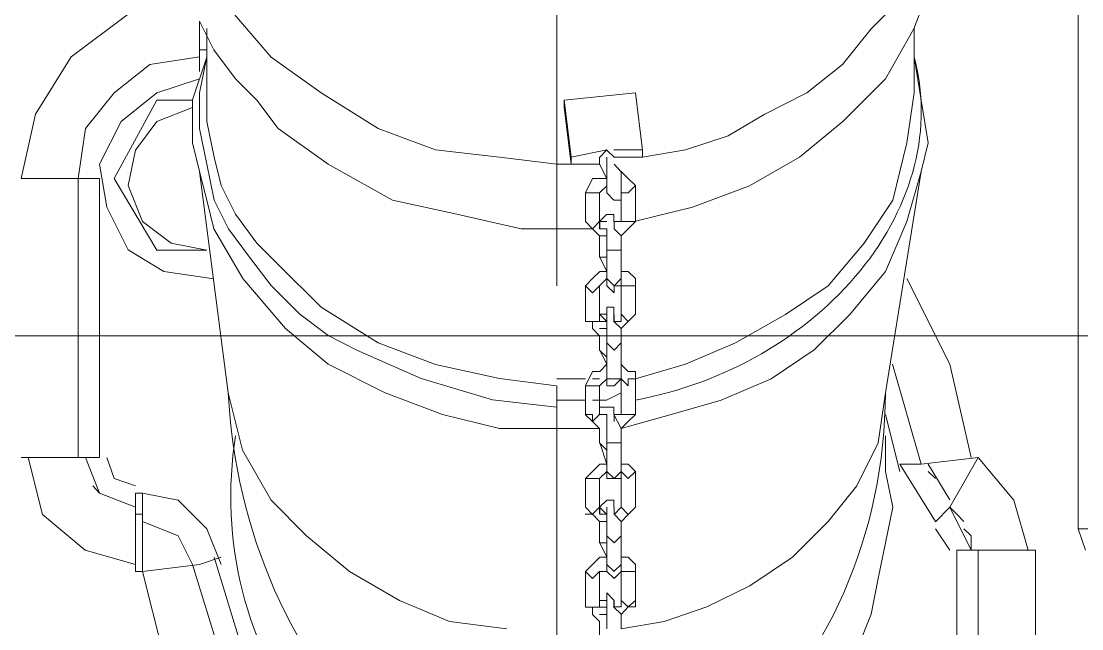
# Model space of a CAD drawing. Header units: inches. Extents: x 23291 to 181956, y 9161 to 51408.
# Drawn here: x 113809.8 to 113913.5, y 36655.4 to 36714.8 of the extents above; entities that cross this region are included whole.
import ezdxf

# ---------------------------------------------------------------- set-up
doc = ezdxf.new("R2010")
doc.units = ezdxf.units.IN
doc.header["$MEASUREMENT"] = 0
doc.layers.add('1', color=3, linetype='Continuous')
doc.layers.add('Dim', color=6, linetype='Continuous', lineweight=13)

# ---------------------------------------------------------------- blocks, each defined once
blk = doc.blocks.new('5')
at = {"layer": '1', "lineweight": 9}
for p, q in [((226.032434, -21.866004), (226.032434, -22.043816)), ((226.019752, -21.994282), (226.017835, -21.999362)), ((226.016555, -21.996816), (226.01403, -21.999366)), ((225.960681, -22.001875), (225.956867, -21.997448)), ((225.947961, -21.998072), (225.942894, -22.001866)), ((225.955592, -22.001242), (225.95432, -21.998692)), ((225.95432, -21.998702), (225.95432, -22.001253)), ((225.95496, -22.005062), (225.95496, -21.999349)), ((226.01403, -21.999366), (226.011487, -22.002528)), ((226.017835, -21.999362), (226.015292, -22.00381)), ((226.017841, -22.005062), (226.017841, -21.999349)), ((225.95496, -22.001244), (225.954315, -22.001244)), ((225.95432, -22.001253), (225.95432, -22.00315)), ((225.95496, -22.001877), (225.95496, -22.001244)), ((225.957508, -22.003814), (225.955592, -22.001242)), ((226.017837, -22.001873), (226.017837, -22.00124)), ((225.942894, -22.001866), (225.939725, -22.006968)), ((225.949879, -22.002526), (225.94671, -22.005056)), ((225.95432, -22.001873), (225.949879, -22.002526)), ((225.953688, -22.005692), (225.95496, -22.001877)), ((225.95496, -22.001873), (225.954315, -22.005056)), ((225.965122, -22.005058), (225.960681, -22.001875)), ((226.018464, -22.005709), (226.017837, -22.001873)), ((226.011487, -22.002528), (226.0083, -22.005058)), ((225.95432, -22.003808), (225.950506, -22.005073)), ((225.959406, -22.005711), (225.957508, -22.003814)), ((226.015292, -22.00381), (226.011497, -22.007604)), ((225.94671, -22.005056), (225.944167, -22.008239)), ((225.950506, -22.005073), (225.947337, -22.007602)), ((225.954315, -22.005056), (225.954315, -22.008239)), ((225.95496, -22.005062), (225.95496, -22.005062)), ((225.95496, -22.007613), (225.95496, -22.005062)), ((225.970189, -22.008241), (225.965122, -22.005058)), ((225.986719, -22.005701), (225.993076, -22.005068)), ((225.993072, -22.005062), (225.993699, -22.010142)), ((226.0083, -22.005058), (226.004504, -22.006976)), ((226.017837, -22.005064), (226.017192, -22.009512)), ((226.017841, -22.005062), (226.017841, -22.005062)), ((225.946708, -22.012681), (225.950504, -22.005703)), ((225.950506, -22.005701), (225.953694, -22.005701)), ((225.953688, -22.009508), (225.953688, -22.005692)), ((225.961304, -22.008241), (225.959406, -22.005711)), ((225.986719, -22.00635), (225.986719, -22.005697)), ((225.987349, -22.010775), (225.986723, -22.005695)), ((226.019108, -22.009504), (226.018464, -22.005709)), ((225.939725, -22.006968), (225.938453, -22.012681)), ((225.953692, -22.00635), (225.950504, -22.007615)), ((225.986723, -22.006344), (225.987349, -22.011403)), ((226.004504, -22.006976), (226.001316, -22.008873)), ((225.947337, -22.007602), (225.94542, -22.011397)), ((225.950504, -22.007615), (225.948606, -22.010145)), ((225.955604, -22.010775), (225.95496, -22.007613)), ((226.011497, -22.007604), (226.007664, -22.010766)), ((225.944167, -22.008239), (225.943522, -22.012687)), ((225.954315, -22.008239), (225.95496, -22.011401)), ((225.965744, -22.011403), (225.961304, -22.008241)), ((225.975293, -22.010138), (225.970189, -22.008241)), ((226.001316, -22.008873), (225.99752, -22.010138)), ((225.953692, -22.00951), (225.954318, -22.012061)), ((226.017192, -22.009512), (226.015939, -22.014593)), ((226.018464, -22.012054), (226.019108, -22.009504)), ((225.948606, -22.010145), (225.947961, -22.013307)), ((225.956231, -22.013305), (225.955604, -22.010775)), ((225.980987, -22.010771), (225.975293, -22.010138)), ((225.986072, -22.011403), (225.980987, -22.010771)), ((225.990517, -22.010138), (225.987347, -22.010771)), ((225.987349, -22.011403), (225.987349, -22.010771)), ((225.989886, -22.010775), (225.989886, -22.010775)), ((225.989886, -22.010775), (225.989886, -22.011407)), ((225.98989, -22.010771), (225.990517, -22.010138)), ((225.990517, -22.010138), (225.990517, -22.010138)), ((225.990517, -22.010138), (225.990517, -22.010138)), ((225.990517, -22.010775), (225.990517, -22.010775)), ((225.990517, -22.010775), (225.990517, -22.010775)), ((225.990517, -22.011395), (225.990517, -22.010783)), ((225.991163, -22.010775), (225.990518, -22.010142)), ((225.993701, -22.010138), (225.991158, -22.010138)), ((225.993701, -22.010775), (225.991158, -22.010775)), ((225.991163, -22.010775), (225.991163, -22.010775)), ((225.991163, -22.010775), (225.991163, -22.010775)), ((225.993701, -22.010138), (225.993701, -22.010138)), ((225.993701, -22.010142), (225.993701, -22.010775)), ((225.99752, -22.010138), (225.993706, -22.010771)), ((226.007664, -22.010766), (226.003223, -22.013317)), ((225.94542, -22.011397), (225.946065, -22.015233)), ((225.95496, -22.011401), (225.955604, -22.014605)), ((225.971475, -22.014586), (225.965744, -22.011403)), ((225.987344, -22.011403), (225.986072, -22.011403)), ((225.989886, -22.011403), (225.987344, -22.011403)), ((225.989886, -22.011407), (225.990513, -22.012672)), ((225.990517, -22.012069), (225.990517, -22.011395)), ((225.990517, -22.011403), (225.990517, -22.011403)), ((225.991163, -22.011403), (225.991163, -22.011403)), ((225.991794, -22.012069), (225.991167, -22.011395)), ((225.943524, -22.012681), (225.938457, -22.012681)), ((225.945422, -22.012681), (225.943524, -22.012681)), ((225.943524, -22.012681), (225.943524, -22.037471)), ((225.945422, -22.037471), (225.945422, -22.012681)), ((225.950506, -22.01903), (225.94671, -22.012685)), ((225.956863, -22.031731), (225.95432, -22.012063)), ((225.95432, -22.012063), (225.954965, -22.014593)), ((225.95432, -22.012063), (225.95432, -22.012063)), ((225.988619, -22.013945), (225.989264, -22.012681)), ((225.989264, -22.012681), (225.990517, -22.012681)), ((225.990517, -22.013313), (225.990517, -22.012069)), ((225.990517, -22.012681), (225.990517, -22.012681)), ((225.991794, -22.012063), (225.99242, -22.012674)), ((225.991794, -22.013313), (225.991794, -22.012069)), ((225.99242, -22.012674), (225.993065, -22.013307)), ((226.015294, -22.031722), (226.018464, -22.012054)), ((226.017185, -22.01649), (226.018475, -22.012063)), ((225.947961, -22.013307), (225.949251, -22.01649)), ((225.957502, -22.015855), (225.956231, -22.013305)), ((225.989886, -22.013945), (225.990513, -22.013313)), ((225.990517, -22.013309), (225.990517, -22.013941)), ((225.990517, -22.013309), (225.990517, -22.013309)), ((225.990517, -22.013945), (225.990517, -22.013313)), ((225.991794, -22.013309), (225.991794, -22.013309)), ((225.991794, -22.013309), (225.991794, -22.016492)), ((225.991794, -22.013309), (225.991794, -22.013309)), ((225.991794, -22.013945), (225.991794, -22.013313)), ((225.991797, -22.013945), (225.991797, -22.013313)), ((225.992427, -22.013941), (225.993072, -22.013309)), ((225.993072, -22.013309), (225.993072, -22.013309)), ((225.993072, -22.013309), (225.993072, -22.016492)), ((225.993072, -22.013309), (225.993072, -22.013309)), ((226.003223, -22.013317), (225.998156, -22.015235)), ((225.954965, -22.014593), (225.955592, -22.017143)), ((225.955604, -22.014605), (225.956876, -22.017135)), ((225.977187, -22.015851), (225.971475, -22.014586)), ((225.988619, -22.016488), (225.988619, -22.013937)), ((225.988619, -22.013945), (225.988619, -22.013945)), ((225.989264, -22.013945), (225.988619, -22.013945)), ((225.989256, -22.013945), (225.989256, -22.013945)), ((225.989256, -22.013945), (225.989883, -22.013945)), ((225.989886, -22.016488), (225.989886, -22.013937)), ((225.990517, -22.013941), (225.991161, -22.014595)), ((225.990517, -22.013945), (225.990517, -22.013945)), ((225.991163, -22.013945), (225.991163, -22.013945)), ((225.991163, -22.014595), (225.99179, -22.014595)), ((225.99179, -22.014595), (225.99179, -22.013941)), ((225.992424, -22.013945), (225.991797, -22.013945)), ((225.992424, -22.013945), (225.992424, -22.013945)), ((226.015939, -22.014593), (226.013396, -22.018408)), ((225.946065, -22.015233), (225.947963, -22.019028)), ((225.998156, -22.015235), (225.99307, -22.016479)), ((225.949251, -22.01649), (225.951775, -22.018408)), ((225.9594, -22.018406), (225.957502, -22.015855)), ((225.982918, -22.017137), (225.977187, -22.015851)), ((225.988619, -22.016488), (225.988619, -22.016488)), ((225.989264, -22.017141), (225.988619, -22.016488)), ((225.989883, -22.016483), (225.989256, -22.017137)), ((225.989256, -22.016488), (225.989256, -22.016488)), ((225.989256, -22.016488), (225.989256, -22.016488)), ((225.990513, -22.015855), (225.989886, -22.016488)), ((225.989886, -22.017137), (225.989886, -22.016483)), ((225.989886, -22.016488), (225.989886, -22.016488)), ((225.989886, -22.016488), (225.989886, -22.016488)), ((225.989886, -22.016488), (225.990513, -22.016488)), ((225.98989, -22.017137), (225.98989, -22.016483)), ((225.990517, -22.015862), (225.990517, -22.015862)), ((225.990517, -22.015862), (225.991161, -22.015862)), ((225.990517, -22.016488), (225.990517, -22.016488)), ((225.990517, -22.016488), (225.990517, -22.016488)), ((225.991161, -22.015862), (225.991161, -22.016494)), ((225.991163, -22.017137), (225.991163, -22.016483)), ((225.991163, -22.016488), (225.991163, -22.016488)), ((225.991794, -22.016488), (225.991167, -22.016488)), ((225.991794, -22.016488), (225.991794, -22.016488)), ((225.991794, -22.016488), (225.991794, -22.016488)), ((225.991801, -22.016488), (225.992427, -22.016488)), ((225.992424, -22.016488), (225.992424, -22.016488)), ((225.992427, -22.016488), (225.993072, -22.016488)), ((225.993072, -22.016488), (225.992427, -22.017141)), ((225.993072, -22.016488), (225.993072, -22.016488)), ((225.993072, -22.016488), (225.993072, -22.016488)), ((226.015287, -22.020938), (226.017185, -22.01649)), ((225.955592, -22.017143), (225.958153, -22.02157)), ((225.956876, -22.017135), (225.958755, -22.019664)), ((225.988611, -22.017137), (225.982918, -22.017137)), ((225.989256, -22.017137), (225.988611, -22.017137)), ((225.989256, -22.017137), (225.989256, -22.017137)), ((225.989256, -22.017137), (225.989256, -22.017137)), ((225.989256, -22.017137), (225.989256, -22.017137)), ((225.98926, -22.017133), (225.989886, -22.017765)), ((225.989886, -22.017137), (225.989886, -22.017137)), ((225.990517, -22.017137), (225.98989, -22.017137)), ((225.990517, -22.017769), (225.990517, -22.017137)), ((225.991163, -22.017137), (225.991163, -22.017137)), ((225.99179, -22.017769), (225.991163, -22.017137)), ((225.992427, -22.017141), (225.991801, -22.017774)), ((225.951775, -22.018408), (225.954963, -22.01904)), ((225.961298, -22.020303), (225.9594, -22.018406)), ((225.989886, -22.017765), (225.990513, -22.017765)), ((225.989886, -22.019669), (225.989886, -22.017771)), ((225.990517, -22.019034), (225.990517, -22.017769)), ((225.99179, -22.019034), (225.99179, -22.017769)), ((226.013396, -22.018408), (226.010209, -22.022202)), ((225.947963, -22.019028), (225.951151, -22.020925)), ((225.95496, -22.01903), (225.9505, -22.01903)), ((225.990517, -22.01903), (225.990517, -22.021581)), ((225.991163, -22.01903), (225.990518, -22.01903)), ((225.991167, -22.01903), (225.991794, -22.01903)), ((225.991794, -22.01903), (225.991794, -22.021581)), ((225.958755, -22.019664), (225.96069, -22.022194)), ((225.965112, -22.024119), (225.961298, -22.020303)), ((225.990513, -22.019669), (225.989886, -22.019669)), ((225.990517, -22.020936), (225.98989, -22.019671)), ((225.951151, -22.020925), (225.955592, -22.021579)), ((225.989264, -22.021568), (225.98989, -22.020936)), ((225.98989, -22.020936), (225.990517, -22.020936)), ((225.991794, -22.020936), (225.99242, -22.020936)), ((225.99242, -22.020936), (225.993065, -22.021568)), ((226.012118, -22.024753), (226.015287, -22.020938)), ((225.958153, -22.02157), (225.961967, -22.026018)), ((225.96069, -22.022194), (225.963214, -22.024745)), ((225.988619, -22.0222), (225.989264, -22.021568)), ((225.988619, -22.025381), (225.988619, -22.022198)), ((225.988619, -22.0222), (225.988619, -22.0222)), ((225.989264, -22.022833), (225.988619, -22.0222)), ((225.989256, -22.022839), (225.989883, -22.022207)), ((225.989886, -22.0222), (225.990513, -22.021568)), ((225.989886, -22.025381), (225.989886, -22.022198)), ((225.990517, -22.021574), (225.990517, -22.021574)), ((225.990517, -22.021574), (225.990517, -22.021574)), ((225.990517, -22.021574), (225.990517, -22.022207)), ((225.990517, -22.021574), (225.990517, -22.021574)), ((225.991163, -22.0222), (225.990518, -22.021568)), ((225.991163, -22.022839), (225.990518, -22.022207)), ((225.991163, -22.021574), (225.991163, -22.021574)), ((225.991794, -22.021574), (225.991167, -22.022207)), ((225.991167, -22.022833), (225.991167, -22.0222)), ((225.991167, -22.0222), (225.991794, -22.0222)), ((225.991794, -22.022207), (225.991794, -22.021574)), ((225.991794, -22.021574), (225.991794, -22.022207)), ((225.991794, -22.0222), (225.991794, -22.0222)), ((225.991794, -22.0222), (225.991794, -22.024751)), ((225.991794, -22.0222), (225.991794, -22.0222)), ((225.991794, -22.0222), (225.991794, -22.0222)), ((225.991794, -22.0222), (225.991794, -22.0222)), ((225.992424, -22.0222), (225.991797, -22.0222)), ((225.992424, -22.0222), (225.992424, -22.0222)), ((225.992427, -22.0222), (225.993072, -22.0222)), ((225.993072, -22.021574), (225.993072, -22.022207)), ((225.993072, -22.021574), (225.993072, -22.021574)), ((225.993072, -22.0222), (225.993072, -22.024751)), ((226.010209, -22.022202), (226.006413, -22.024753)), ((226.021008, -22.029182), (226.017194, -22.021572)), ((225.989256, -22.022839), (225.989256, -22.022839)), ((225.970198, -22.027281), (225.965112, -22.024119)), ((225.990513, -22.024743), (225.990513, -22.02411)), ((225.990513, -22.02411), (225.991158, -22.02411)), ((225.991158, -22.02411), (225.991158, -22.024743)), ((225.963214, -22.024745), (225.965739, -22.026642)), ((225.989886, -22.024743), (225.989886, -22.024743)), ((225.989886, -22.024743), (225.989886, -22.024743)), ((225.990513, -22.025375), (225.989886, -22.024743)), ((225.989886, -22.024743), (225.990513, -22.024743)), ((225.989886, -22.024749), (225.989886, -22.025381)), ((225.990517, -22.024743), (225.990517, -22.024743)), ((225.990517, -22.024743), (225.990517, -22.025375)), ((225.991158, -22.024743), (225.991158, -22.025375)), ((225.991163, -22.025381), (225.991163, -22.024749)), ((225.991794, -22.024743), (225.991794, -22.024743)), ((225.991794, -22.024743), (225.991794, -22.025375)), ((225.991801, -22.024743), (225.992427, -22.025375)), ((225.992427, -22.025375), (225.993072, -22.024743)), ((225.993072, -22.024743), (225.992427, -22.025375)), ((225.993072, -22.024743), (225.993072, -22.024743)), ((226.006413, -22.024753), (226.001954, -22.027283)), ((226.008948, -22.027915), (226.012118, -22.024753)), ((225.961967, -22.026018), (225.965744, -22.02918)), ((225.98926, -22.025383), (225.988615, -22.025383)), ((225.988619, -22.025381), (225.988619, -22.025381)), ((225.989264, -22.025381), (225.988619, -22.025381)), ((225.989256, -22.025381), (225.989256, -22.025381)), ((225.989256, -22.025381), (225.989256, -22.025381)), ((225.989256, -22.025381), (225.989256, -22.025381)), ((225.989256, -22.025381), (225.989256, -22.025381)), ((225.989256, -22.025381), (225.989883, -22.025381)), ((225.98926, -22.026016), (225.98926, -22.025383)), ((225.989886, -22.026648), (225.98926, -22.026016)), ((225.989886, -22.025381), (225.989886, -22.025381)), ((225.989886, -22.02601), (225.990513, -22.02601)), ((225.990517, -22.025381), (225.98989, -22.025381)), ((225.990517, -22.025375), (225.990517, -22.02664)), ((225.990517, -22.025381), (225.990517, -22.025381)), ((225.991158, -22.025375), (225.991803, -22.026007)), ((225.991163, -22.025381), (225.991163, -22.025381)), ((225.991794, -22.025375), (225.991167, -22.025375)), ((225.992427, -22.025375), (225.991801, -22.026007)), ((225.991803, -22.026007), (225.991803, -22.027293)), ((225.965739, -22.026642), (225.9683, -22.027928)), ((225.989886, -22.027924), (225.989886, -22.026638)), ((225.990517, -22.02664), (225.990517, -22.027293)), ((225.9683, -22.027928), (225.974012, -22.030458)), ((225.975284, -22.029199), (225.970198, -22.027281)), ((225.990513, -22.028556), (225.989886, -22.027924)), ((225.990517, -22.029191), (225.98989, -22.027926)), ((225.990517, -22.027285), (225.990517, -22.030468)), ((225.991163, -22.027924), (225.990518, -22.027291)), ((225.991167, -22.027917), (225.991794, -22.027285)), ((225.991794, -22.027285), (225.991794, -22.030468)), ((226.001954, -22.027283), (225.997513, -22.02918)), ((226.005134, -22.030466), (226.008948, -22.027915)), ((225.965744, -22.02918), (225.97083, -22.031731)), ((225.980996, -22.030464), (225.975284, -22.029199)), ((225.988619, -22.031105), (225.989264, -22.029819)), ((225.989264, -22.029819), (225.98989, -22.029819)), ((225.98989, -22.029819), (225.990517, -22.029186)), ((225.990517, -22.029819), (225.990517, -22.029819)), ((225.990517, -22.029819), (225.990517, -22.030472)), ((225.991794, -22.029191), (225.99242, -22.029823)), ((225.991794, -22.029819), (225.991794, -22.029819)), ((225.99242, -22.029823), (225.993065, -22.029823)), ((225.993065, -22.029823), (225.993065, -22.030476)), ((225.997513, -22.02918), (225.993072, -22.030466)), ((226.018471, -22.038063), (226.015928, -22.029188)), ((226.022925, -22.037467), (226.021008, -22.029182)), ((225.974012, -22.030458), (225.980369, -22.032355)), ((225.986063, -22.031096), (225.980996, -22.030464)), ((225.986072, -22.030466), (225.988615, -22.030466)), ((225.989256, -22.030466), (225.989883, -22.030466)), ((225.989886, -22.031105), (225.990513, -22.030472)), ((225.990517, -22.030466), (225.990517, -22.030466)), ((225.990517, -22.030466), (225.990517, -22.030466)), ((225.991163, -22.030466), (225.990518, -22.030466)), ((225.990518, -22.031105), (225.990518, -22.030472)), ((225.991163, -22.030466), (225.991163, -22.030466)), ((225.991167, -22.031098), (225.991794, -22.030466)), ((225.991794, -22.030466), (225.991167, -22.030466)), ((225.991794, -22.030466), (225.991794, -22.030466)), ((225.991794, -22.030466), (225.991794, -22.033649)), ((225.991794, -22.030466), (225.991794, -22.030466)), ((225.991794, -22.030466), (225.991794, -22.030466)), ((225.991794, -22.030466), (225.991794, -22.030466)), ((225.991794, -22.030466), (225.991794, -22.030466)), ((225.991794, -22.030466), (225.991794, -22.030466)), ((225.991794, -22.030466), (225.991794, -22.030466)), ((225.991794, -22.030466), (225.991794, -22.030466)), ((225.992427, -22.031098), (225.991801, -22.030466)), ((225.993072, -22.030466), (225.992427, -22.030466)), ((225.992427, -22.030466), (225.992427, -22.031098)), ((225.993072, -22.030466), (225.993072, -22.030466)), ((225.993072, -22.030466), (225.993072, -22.033649)), ((226.000693, -22.032363), (226.005134, -22.030466)), ((225.958138, -22.036811), (225.956867, -22.031731)), ((225.97083, -22.031731), (225.975916, -22.033649)), ((225.986072, -22.031105), (225.986072, -22.034899)), ((225.988619, -22.033647), (225.988619, -22.031096)), ((225.988619, -22.031105), (225.988619, -22.031105)), ((225.989264, -22.031105), (225.988619, -22.031105)), ((225.989256, -22.031105), (225.989256, -22.031105)), ((225.989256, -22.031105), (225.989883, -22.031105)), ((225.989886, -22.033647), (225.989886, -22.031096)), ((225.990509, -22.032361), (225.991799, -22.031729)), ((225.991163, -22.031105), (225.990518, -22.031105)), ((225.991163, -22.031105), (225.991163, -22.031105)), ((226.014649, -22.03617), (226.015294, -22.031722)), ((225.980369, -22.032355), (225.986063, -22.033008)), ((225.986072, -22.032361), (225.988615, -22.032361)), ((225.989256, -22.032361), (225.990509, -22.032361)), ((225.996253, -22.033649), (226.000693, -22.032363)), ((225.989256, -22.034275), (225.988611, -22.033643)), ((225.989883, -22.033643), (225.989256, -22.034275)), ((225.989886, -22.032993), (225.989886, -22.033647)), ((225.989886, -22.032998), (225.989886, -22.032998)), ((225.989886, -22.032998), (225.990513, -22.032998)), ((225.990517, -22.032998), (225.990517, -22.032998)), ((225.990517, -22.032998), (225.991161, -22.032998)), ((225.991161, -22.032998), (225.991161, -22.033651)), ((225.991163, -22.034275), (225.991163, -22.033643)), ((225.975916, -22.033649), (225.980983, -22.034893)), ((225.988619, -22.033647), (225.988619, -22.033647)), ((225.989264, -22.033647), (225.988619, -22.033647)), ((225.989256, -22.033647), (225.989256, -22.033647)), ((225.989256, -22.033647), (225.989256, -22.033647)), ((225.989256, -22.034275), (225.989256, -22.034275)), ((225.989256, -22.034275), (225.989256, -22.034275)), ((225.989886, -22.034893), (225.98926, -22.034281)), ((225.989264, -22.034279), (225.989264, -22.033647)), ((225.989886, -22.033647), (225.989886, -22.033647)), ((225.989886, -22.033647), (225.989886, -22.033647)), ((225.989886, -22.033647), (225.990513, -22.033647)), ((225.990517, -22.033647), (225.98989, -22.033647)), ((225.990517, -22.033647), (225.990517, -22.033647)), ((225.990517, -22.033647), (225.990517, -22.033647)), ((225.990517, -22.034891), (225.990517, -22.033647)), ((225.990517, -22.033647), (225.990517, -22.033647)), ((225.991161, -22.033651), (225.991788, -22.034895)), ((225.991163, -22.033647), (225.991163, -22.033647)), ((225.991794, -22.033647), (225.991167, -22.033647)), ((225.991794, -22.033647), (225.991794, -22.033647)), ((225.991794, -22.033647), (225.991794, -22.033647)), ((225.991794, -22.034893), (225.996253, -22.033649)), ((225.991801, -22.033647), (225.992427, -22.033647)), ((225.992427, -22.034279), (225.991801, -22.034891)), ((225.992427, -22.033647), (225.993072, -22.033647)), ((225.993072, -22.033647), (225.992427, -22.034279)), ((225.993072, -22.033647), (225.993072, -22.033647)), ((226.016564, -22.03871), (226.015292, -22.033651)), ((225.980983, -22.034893), (225.986072, -22.034893)), ((225.986072, -22.034893), (225.989886, -22.034893)), ((225.986072, -22.034899), (225.986072, -22.053344)), ((225.989886, -22.036168), (225.989886, -22.034882)), ((225.989886, -22.034893), (225.989886, -22.034893)), ((225.990517, -22.036177), (225.990517, -22.034891)), ((225.991788, -22.034895), (225.991788, -22.03616)), ((226.015294, -22.035532), (226.015294, -22.038715)), ((225.990513, -22.036822), (225.989886, -22.036168)), ((225.990517, -22.038063), (225.98989, -22.036166)), ((225.990517, -22.036168), (225.990517, -22.038719)), ((225.991163, -22.036168), (225.990518, -22.036168)), ((225.991167, -22.036168), (225.991794, -22.036168)), ((225.991794, -22.036168), (225.991794, -22.038719)), ((226.012751, -22.039986), (226.014649, -22.03617)), ((225.960681, -22.041259), (225.958138, -22.036811)), ((225.943524, -22.037467), (225.938457, -22.037467)), ((225.939071, -22.037467), (225.94036, -22.042526)), ((225.945422, -22.037467), (225.943524, -22.037467)), ((225.944164, -22.037467), (225.945417, -22.040629)), ((225.946062, -22.037467), (225.946706, -22.039343)), ((225.989264, -22.038717), (225.98989, -22.038063)), ((225.98989, -22.038063), (225.990517, -22.038063)), ((225.990517, -22.038063), (225.990517, -22.038063)), ((225.991794, -22.038063), (225.99242, -22.038063)), ((225.99242, -22.038063), (225.993065, -22.038717)), ((226.016564, -22.038063), (226.019752, -22.043165)), ((226.018469, -22.038057), (226.016571, -22.038057)), ((226.023536, -22.037467), (226.018469, -22.038057)), ((226.019101, -22.038063), (226.021017, -22.041246)), ((226.021012, -22.041894), (226.023536, -22.037467)), ((226.026719, -22.041263), (226.023531, -22.037469)), ((225.988619, -22.039349), (225.989264, -22.038717)), ((225.989886, -22.039349), (225.990513, -22.038717)), ((225.990517, -22.03871), (225.990517, -22.03871)), ((225.990517, -22.03871), (225.990517, -22.03871)), ((225.990517, -22.03871), (225.990517, -22.03871)), ((225.990518, -22.038717), (225.991163, -22.039349)), ((225.990518, -22.039349), (225.990518, -22.038717)), ((225.991163, -22.03871), (225.991163, -22.03871)), ((225.991794, -22.03871), (225.991167, -22.039343)), ((225.991794, -22.03871), (225.991794, -22.03871)), ((225.991794, -22.039343), (225.991794, -22.03871)), ((225.991794, -22.03871), (225.991794, -22.041894)), ((225.991794, -22.03871), (225.991794, -22.03871)), ((225.991794, -22.03871), (225.991794, -22.03871)), ((225.991794, -22.03871), (225.991794, -22.03871)), ((225.991794, -22.03871), (225.991794, -22.03871)), ((225.992424, -22.039349), (225.991797, -22.038717)), ((225.992427, -22.039343), (225.993072, -22.03871)), ((225.993072, -22.03871), (225.993072, -22.03871)), ((225.993072, -22.03871), (225.993072, -22.041894)), ((225.993072, -22.03871), (225.993072, -22.03871)), ((226.015294, -22.038715), (226.015939, -22.041898)), ((226.019101, -22.03871), (226.019746, -22.039343)), ((225.94481, -22.039988), (225.945418, -22.040641)), ((225.946706, -22.039343), (225.948604, -22.039996)), ((225.988619, -22.041891), (225.988619, -22.039341)), ((225.988619, -22.039349), (225.988619, -22.039349)), ((225.989264, -22.039349), (225.988619, -22.039349)), ((225.989256, -22.039349), (225.989256, -22.039349)), ((225.989256, -22.039349), (225.989883, -22.039349)), ((225.989886, -22.041891), (225.989886, -22.039341)), ((225.991163, -22.039349), (225.990518, -22.039349)), ((225.991163, -22.039349), (225.991163, -22.039349)), ((225.991167, -22.039343), (225.991794, -22.039343)), ((225.992424, -22.039349), (225.992424, -22.039349)), ((226.010209, -22.043169), (226.012751, -22.039986)), ((226.019748, -22.039988), (226.019748, -22.039988)), ((225.945417, -22.040629), (225.948604, -22.041894)), ((225.948608, -22.042511), (225.948608, -22.040635)), ((225.948608, -22.040635), (225.949253, -22.040635)), ((225.952413, -22.041263), (225.949244, -22.040631)), ((225.949246, -22.040635), (225.949246, -22.042511)), ((226.020378, -22.040635), (226.020378, -22.040635)), ((225.954956, -22.043814), (225.952413, -22.041263)), ((225.963832, -22.044421), (225.960681, -22.041259)), ((225.988619, -22.041891), (225.988619, -22.041891)), ((225.989264, -22.042524), (225.988619, -22.041891)), ((225.989883, -22.041887), (225.989256, -22.04252)), ((225.989256, -22.041891), (225.989256, -22.041891)), ((225.989256, -22.041891), (225.989256, -22.041891)), ((225.990513, -22.041259), (225.989886, -22.041891)), ((225.989886, -22.04252), (225.989886, -22.041887)), ((225.989886, -22.041891), (225.989886, -22.041891)), ((225.989886, -22.041891), (225.989886, -22.041891)), ((225.989886, -22.041891), (225.990513, -22.042524)), ((225.98989, -22.04252), (225.98989, -22.041887)), ((225.990517, -22.041253), (225.990517, -22.041253)), ((225.990517, -22.041253), (225.991161, -22.041253)), ((225.990517, -22.041891), (225.990517, -22.041891)), ((225.990517, -22.041891), (225.990517, -22.042524)), ((225.991161, -22.041253), (225.991161, -22.041885)), ((225.991163, -22.04252), (225.991163, -22.041887)), ((225.991163, -22.041891), (225.991163, -22.041891)), ((225.991794, -22.041891), (225.991167, -22.042524)), ((225.991794, -22.041891), (225.991794, -22.041891)), ((225.991794, -22.041891), (225.991794, -22.041891)), ((225.991801, -22.041891), (225.992427, -22.042524)), ((225.992427, -22.042524), (225.993072, -22.041891)), ((225.993072, -22.041891), (225.992427, -22.042524)), ((225.993072, -22.041891), (225.993072, -22.041891)), ((226.015939, -22.041898), (226.015294, -22.04506)), ((226.019741, -22.043179), (226.021012, -22.041894)), ((226.021631, -22.042515), (226.021023, -22.041883)), ((226.021023, -22.041883), (226.022921, -22.04572)), ((226.02799, -22.045711), (226.026719, -22.041263)), ((225.94036, -22.042526), (225.944156, -22.045709)), ((225.948608, -22.047592), (225.948608, -22.042511)), ((225.948608, -22.04252), (225.949253, -22.04252)), ((225.949246, -22.042511), (225.949246, -22.047592)), ((225.989256, -22.04252), (225.988611, -22.04252)), ((225.989256, -22.04252), (225.989256, -22.04252)), ((225.989256, -22.04252), (225.989256, -22.04252)), ((225.989256, -22.04252), (225.989256, -22.04252)), ((225.98926, -22.042515), (225.989886, -22.043169)), ((225.990517, -22.04252), (225.98989, -22.04252)), ((225.990517, -22.04252), (225.990517, -22.04252)), ((225.990517, -22.042524), (225.990517, -22.043177)), ((225.991163, -22.04252), (225.991163, -22.04252)), ((225.99179, -22.043173), (225.991163, -22.04252)), ((225.992427, -22.042524), (225.991801, -22.043177)), ((226.022276, -22.043169), (226.021631, -22.042515)), ((225.95242, -22.044425), (225.949251, -22.04316)), ((225.956227, -22.046976), (225.954956, -22.043814)), ((225.989886, -22.045062), (225.989886, -22.043165)), ((225.989886, -22.043169), (225.990513, -22.043169)), ((225.990517, -22.043177), (225.990517, -22.044421)), ((225.99179, -22.044417), (225.99179, -22.043173)), ((226.007039, -22.046331), (226.010209, -22.043169)), ((226.021017, -22.045711), (226.019746, -22.043814)), ((226.022925, -22.044425), (226.02228, -22.043814)), ((226.033079, -22.045703), (226.032434, -22.043806)), ((226.032434, -22.043806), (226.140412, -22.043806)), ((225.953692, -22.046976), (225.95242, -22.044425)), ((225.967646, -22.047604), (225.963832, -22.044421)), ((225.990517, -22.044423), (225.990517, -22.046974)), ((225.991163, -22.045062), (225.990518, -22.04443)), ((225.991167, -22.045056), (225.991794, -22.044423)), ((225.991794, -22.044423), (225.991794, -22.046974)), ((226.022925, -22.045711), (226.022925, -22.044425)), ((225.944156, -22.045709), (225.948615, -22.046974)), ((225.990513, -22.045062), (225.989886, -22.045062)), ((225.990517, -22.046339), (225.98989, -22.045053)), ((226.015294, -22.04506), (226.014649, -22.048222)), ((226.021626, -22.045711), (226.023542, -22.045711)), ((226.021629, -22.068562), (226.021629, -22.045711)), ((226.023536, -22.068562), (226.023536, -22.045711)), ((226.023542, -22.045711), (226.028627, -22.045711)), ((226.028627, -22.045711), (226.028627, -22.068562)), ((225.956227, -22.046339), (225.954311, -22.046972)), ((225.955599, -22.046339), (225.958142, -22.054582)), ((225.989264, -22.046982), (225.98989, -22.046329)), ((225.98989, -22.046329), (225.990517, -22.046329)), ((225.991794, -22.046339), (225.99242, -22.046339)), ((225.99242, -22.046339), (225.993065, -22.046972)), ((226.003225, -22.048882), (226.007039, -22.046331)), ((225.948608, -22.047594), (225.949253, -22.047594)), ((225.954311, -22.046972), (225.949244, -22.047604)), ((225.949246, -22.047594), (225.951162, -22.055225)), ((225.956235, -22.055239), (225.953692, -22.046976)), ((225.972105, -22.050176), (225.967646, -22.047604)), ((225.988619, -22.047594), (225.989264, -22.046982)), ((225.988619, -22.047594), (225.988619, -22.047594)), ((225.989264, -22.048226), (225.988619, -22.047594)), ((225.988619, -22.050764), (225.988619, -22.047602)), ((225.989256, -22.048222), (225.989883, -22.047589)), ((225.989886, -22.047594), (225.990513, -22.047594)), ((225.989886, -22.050764), (225.989886, -22.047602)), ((225.990517, -22.046976), (225.990517, -22.046976)), ((225.990517, -22.046976), (225.990517, -22.046976)), ((225.990517, -22.047587), (225.990517, -22.046976)), ((225.990517, -22.046976), (225.990517, -22.047587)), ((225.991163, -22.047594), (225.990518, -22.046982)), ((225.991163, -22.048222), (225.990518, -22.047589)), ((225.991163, -22.046976), (225.991163, -22.046976)), ((225.991167, -22.047587), (225.991794, -22.046976)), ((225.991167, -22.048226), (225.991794, -22.047594)), ((225.991794, -22.046976), (225.991794, -22.047587)), ((225.991794, -22.047594), (225.991794, -22.047594)), ((225.991794, -22.047594), (225.991794, -22.050165)), ((225.991794, -22.047594), (225.991794, -22.047594)), ((225.991794, -22.047594), (225.991794, -22.047594)), ((225.991794, -22.047594), (225.991794, -22.047594)), ((225.991794, -22.047594), (225.991794, -22.047594)), ((225.992424, -22.047594), (225.991797, -22.047594)), ((225.992424, -22.047594), (225.992424, -22.047594)), ((225.992427, -22.047594), (225.993072, -22.047594)), ((225.993065, -22.046972), (225.993065, -22.047604)), ((225.993072, -22.047594), (225.993072, -22.047594)), ((225.993072, -22.047594), (225.993072, -22.050165)), ((225.989256, -22.048222), (225.989256, -22.048222)), ((225.991163, -22.048222), (225.991163, -22.048222)), ((226.014649, -22.048222), (226.014023, -22.051405)), ((225.990513, -22.050168), (225.990513, -22.049514)), ((225.990517, -22.049508), (225.991161, -22.050161)), ((225.999411, -22.050758), (226.003225, -22.048882)), ((225.976546, -22.052052), (225.972105, -22.050176)), ((225.989886, -22.050168), (225.989886, -22.050168)), ((225.989886, -22.050168), (225.989886, -22.050168)), ((225.989886, -22.050168), (225.990513, -22.050168)), ((225.989886, -22.050174), (225.989886, -22.050764)), ((225.990517, -22.050168), (225.990517, -22.050168)), ((225.990517, -22.050168), (225.990517, -22.050758)), ((225.991161, -22.050161), (225.991161, -22.050773)), ((225.991163, -22.050764), (225.991163, -22.050174)), ((225.991794, -22.050168), (225.991794, -22.050168)), ((225.991794, -22.050168), (225.991794, -22.050758)), ((225.991801, -22.050168), (225.992427, -22.050758)), ((225.993072, -22.050168), (225.992427, -22.050758)), ((225.993072, -22.050758), (225.993072, -22.050168)), ((225.98926, -22.050766), (225.988615, -22.050766)), ((225.988619, -22.050764), (225.988619, -22.050764)), ((225.989264, -22.050764), (225.988619, -22.050764)), ((225.989256, -22.050764), (225.989256, -22.050764)), ((225.989256, -22.050764), (225.989256, -22.050764)), ((225.989256, -22.050764), (225.989256, -22.050764)), ((225.989256, -22.050764), (225.989256, -22.050764)), ((225.989256, -22.050764), (225.989883, -22.050764)), ((225.98926, -22.05142), (225.98926, -22.050766)), ((225.989886, -22.052052), (225.98926, -22.05142)), ((225.989886, -22.050764), (225.989886, -22.050764)), ((225.989886, -22.050764), (225.990513, -22.050764)), ((225.989886, -22.051413), (225.990513, -22.051413)), ((225.990517, -22.050764), (225.98989, -22.050764)), ((225.990517, -22.050758), (225.990517, -22.052044)), ((225.990517, -22.050764), (225.990517, -22.050764)), ((225.991161, -22.050773), (225.991788, -22.051405)), ((225.991163, -22.050764), (225.991163, -22.050764)), ((225.991794, -22.050758), (225.991167, -22.050758)), ((225.991788, -22.051405), (225.991788, -22.052691)), ((225.992427, -22.050758), (225.991801, -22.051411)), ((225.992427, -22.050758), (225.993072, -22.050758)), ((225.995615, -22.052044), (225.999411, -22.050758)), ((226.014023, -22.051405), (226.012751, -22.054588)), ((225.981631, -22.052706), (225.976546, -22.052052)), ((225.989886, -22.053338), (225.989886, -22.052052)), ((225.990517, -22.052044), (225.990517, -22.052697)), ((225.991801, -22.052697), (225.995615, -22.052044))]:
    blk.add_line(p, q, dxfattribs=at)
at = {"layer": '1', "color": 53, "lineweight": 0, "true_color": 0xece94f}
for p, q in [((225.986072, -22.0222), (225.986072, -21.93457)), ((225.903514, -22.026648), (226.191847, -22.026648))]:
    blk.add_line(p, q, dxfattribs=at)
at = {"layer": '1', "lineweight": 9}
for centre, major_axis, ratio, start_param, end_param in [((225.990978, -22.01002), (0.02653, 0.009199), 0.790588, 4.521051, 6.233276), ((225.996107, -22.029033), (0, 0.044978), 0.874097, 1.630806, 2.443385), ((225.980578, -22.03165), (0, 0.039711), 0.874097, 3.782253, 4.710669), ((225.983569, -22.040933), (0, 0.030297), 0.874097, 1.391552, 3.236241)]:
    blk.add_ellipse(centre, major_axis=major_axis, ratio=ratio, start_param=start_param, end_param=end_param, dxfattribs=at)

msp = doc.modelspace()

# ---------------------------------------------------------------- linework, layer by layer
msp.add_open_spline([(102008.15, 38756.27), (103204.48, 38248.03), (105131.89, 37390.91), (109175.85, 35826.99), (112823.77, 35070.29), (117769.55, 35070.29), (121406.78, 35085.26), (123831.05, 35070.17)], degree=3, knots=[0, 0, 0, 0, 3.550687, 7.088547, 10.454406, 13.763203, 20.376363, 20.376363, 20.376363, 20.376363])
msp.add_open_spline([(102008.15, 38756.27), (103204.48, 38248.03), (105131.89, 37390.91), (109175.85, 35826.99), (112823.77, 35070.29), (117769.55, 35070.29), (121406.78, 35085.26), (123831.05, 35070.17)], degree=3, knots=[0, 0, 0, 0, 3.550687, 7.088547, 10.454406, 13.763203, 20.376363, 20.376363, 20.376363, 20.376363])

# ---------------------------------------------------------------- block references
at = {"layer": 'Dim', "xscale": 1100, "yscale": 1100, "zscale": 1100}
msp.add_blockref('5', (-134722.54, 60913.32), dxfattribs=at)

doc.saveas('drawing.dxf')
